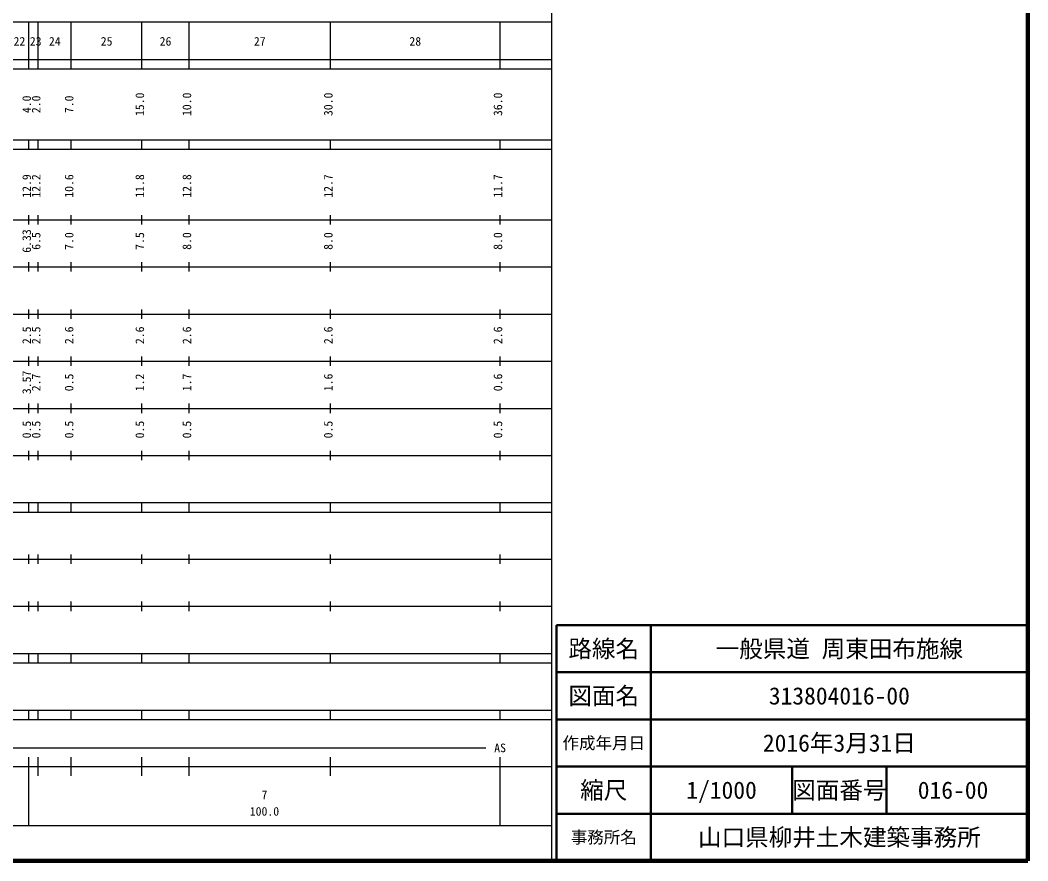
# Model space of a CAD drawing. Units: millimetres on the paper, enlarged 1000 times. Extents: x 40000 to 680000, y 20000 to 380000.
# Drawn here: x 466152 to 680000, y 20000 to 198357 of the extents above; entities that cross this region are included whole.
import ezdxf
from ezdxf.enums import TextEntityAlignment as Align

# ---------------------------------------------------------------- set-up
doc = ezdxf.new("R2010")
doc.units = ezdxf.units.MM
doc.header["$LTSCALE"] = 1000
for name, color, linetype, lineweight in [('M-TTL', 2, 'Continuous', 140), ('M-TTL-BAND', 7, 'Continuous', 25), ('M-TTL-FRAM', 2, 'Continuous', 50), ('M-TTL-LINE', 7, 'Continuous', 50)]:
    doc.layers.add(name, color=color, linetype=linetype, lineweight=lineweight)
doc.layers.add('M-TTL-TXT', color=7, linetype='Continuous')
doc.styles.add('ＭＳ ゴシック', font='')
doc.styles.get('ＭＳ ゴシック').set_extended_font_data('MS Gothic')

msp = doc.modelspace()

# ---------------------------------------------------------------- linework, layer by layer
at = {"layer": 'M-TTL'}
for p, q in [((680000, 20000), (680000, 380000)), ((40000, 20000), (680000, 20000))]:
    msp.add_line(p, q, dxfattribs=at)
at = {"layer": 'M-TTL-BAND'}
for p, q in [((579000, 20000), (579000, 370000)), ((68000, 198000), (579000, 198000)), ((468000, 188000), (468000, 198000)), ((470000, 188000), (470000, 198000)), ((477000, 188000), (477000, 198000)), ((492000, 188000), (492000, 198000)), ((502000, 188000), (502000, 198000)), ((532000, 188000), (532000, 198000)), ((568000, 188000), (568000, 198000)), ((40000, 190000), (579000, 190000)), ((40000, 188000), (579000, 188000)), ((40000, 173000), (579000, 173000)), ((468000, 171000), (468000, 173000)), ((470000, 171000), (470000, 173000)), ((477000, 171000), (477000, 173000)), ((492000, 171000), (492000, 173000)), ((502000, 171000), (502000, 173000)), ((532000, 171000), (532000, 173000)), ((568000, 171000), (568000, 173000)), ((40000, 171000), (579000, 171000)), ((468000, 155000), (468000, 157000)), ((470000, 155000), (470000, 157000)), ((477000, 155000), (477000, 157000)), ((492000, 155000), (492000, 157000)), ((502000, 155000), (502000, 157000)), ((532000, 155000), (532000, 157000)), ((568000, 155000), (568000, 157000)), ((40000, 156000), (579000, 156000)), ((46000, 146000), (579000, 146000)), ((468000, 145000), (468000, 147000)), ((470000, 145000), (470000, 147000)), ((477000, 145000), (477000, 147000)), ((492000, 145000), (492000, 147000)), ((502000, 145000), (502000, 147000)), ((532000, 145000), (532000, 147000)), ((568000, 145000), (568000, 147000)), ((468000, 135000), (468000, 137000)), ((470000, 135000), (470000, 137000)), ((477000, 135000), (477000, 137000)), ((492000, 135000), (492000, 137000)), ((502000, 135000), (502000, 137000)), ((532000, 135000), (532000, 137000)), ((568000, 135000), (568000, 137000)), ((52000, 136000), (579000, 136000)), ((468000, 125000), (468000, 127000)), ((470000, 125000), (470000, 127000)), ((477000, 125000), (477000, 127000)), ((492000, 125000), (492000, 127000)), ((502000, 125000), (502000, 127000)), ((532000, 125000), (532000, 127000)), ((568000, 125000), (568000, 127000)), ((46000, 126000), (579000, 126000)), ((52000, 116000), (579000, 116000)), ((468000, 115000), (468000, 117000)), ((470000, 115000), (470000, 117000)), ((477000, 115000), (477000, 117000)), ((492000, 115000), (492000, 117000)), ((502000, 115000), (502000, 117000)), ((532000, 115000), (532000, 117000)), ((568000, 115000), (568000, 117000)), ((468000, 105000), (468000, 107000)), ((470000, 105000), (470000, 107000)), ((477000, 105000), (477000, 107000)), ((492000, 105000), (492000, 107000)), ((502000, 105000), (502000, 107000)), ((532000, 105000), (532000, 107000)), ((568000, 105000), (568000, 107000)), ((46000, 106000), (579000, 106000)), ((40000, 96000), (579000, 96000)), ((468000, 94000), (468000, 96000)), ((470000, 94000), (470000, 96000)), ((477000, 94000), (477000, 96000)), ((492000, 94000), (492000, 96000)), ((502000, 94000), (502000, 96000)), ((532000, 94000), (532000, 96000)), ((568000, 94000), (568000, 96000)), ((40000, 94000), (579000, 94000)), ((49000, 84000), (579000, 84000)), ((468000, 83000), (468000, 85000)), ((470000, 83000), (470000, 85000)), ((477000, 83000), (477000, 85000)), ((492000, 83000), (492000, 85000)), ((502000, 83000), (502000, 85000)), ((532000, 83000), (532000, 85000)), ((568000, 83000), (568000, 85000)), ((468000, 73000), (468000, 75000)), ((470000, 73000), (470000, 75000)), ((477000, 73000), (477000, 75000)), ((492000, 73000), (492000, 75000)), ((502000, 73000), (502000, 75000)), ((532000, 73000), (532000, 75000)), ((568000, 73000), (568000, 75000)), ((40000, 74000), (579000, 74000)), ((40000, 64000), (579000, 64000)), ((468000, 62000), (468000, 64000)), ((470000, 62000), (470000, 64000)), ((477000, 62000), (477000, 64000)), ((492000, 62000), (492000, 64000)), ((502000, 62000), (502000, 64000)), ((532000, 62000), (532000, 64000)), ((568000, 62000), (568000, 64000)), ((40000, 62000), (579000, 62000)), ((40000, 52000), (579000, 52000)), ((468000, 50000), (468000, 52000)), ((470000, 50000), (470000, 52000)), ((477000, 50000), (477000, 52000)), ((492000, 50000), (492000, 52000)), ((502000, 50000), (502000, 52000)), ((532000, 50000), (532000, 52000)), ((568000, 50000), (568000, 52000)), ((40000, 50000), (579000, 50000)), ((71000, 44000), (565000, 44000)), ((468000, 27500), (468000, 42000)), ((470000, 38000), (470000, 42000)), ((477000, 38000), (477000, 42000)), ((492000, 38000), (492000, 42000)), ((502000, 38000), (502000, 42000)), ((532000, 38000), (532000, 42000)), ((568000, 27500), (568000, 42000)), ((40000, 40000), (579000, 40000)), ((68000, 27500), (579000, 27500))]:
    msp.add_line(p, q, dxfattribs=at)
at = {"layer": 'M-TTL-FRAM'}
for p, q in [((680000, 70000), (580000, 70000)), ((580000, 70000), (580000, 20000))]:
    msp.add_line(p, q, dxfattribs=at)
at = {"layer": 'M-TTL-LINE'}
for p, q in [((600000, 70000), (600000, 20000)), ((680000, 60000), (580000, 60000)), ((680000, 50000), (580000, 50000)), ((680000, 40000), (580000, 40000)), ((630000, 40000), (630000, 30000)), ((650000, 40000), (650000, 30000)), ((680000, 30000), (580000, 30000))]:
    msp.add_line(p, q, dxfattribs=at)

# ---------------------------------------------------------------- texts
at = {"layer": 'M-TTL-BAND', "style": 'ＭＳ ゴシック'}
for s, p in [('22', (466000, 192405)), ('23', (469449, 192405)), ('24', (473500, 192405)), ('25', (484500, 192405)), ('26', (497000, 192405)), ('27', (517000, 192405)), ('28', (550000, 192405)), ('AS', (568000, 42500)), ('7', (518000, 32523)), ('100.0', (518000, 29033))]:
    msp.add_text(s, height=1833, dxfattribs=at).set_placement(p, align=Align.BOTTOM_CENTER)
for s, p in [('4.0', (469000, 180500)), ('2.0', (471000, 180500)), ('7.0', (478000, 180500)), ('15.0', (493000, 180500)), ('10.0', (503000, 180500)), ('30.0', (533000, 180500)), ('36.0', (569000, 180500)), ('12.9', (469000, 163174)), ('12.2', (471000, 163174)), ('10.6', (478000, 163174)), ('11.8', (493000, 163174)), ('12.8', (503000, 163174)), ('12.7', (533000, 163174)), ('11.7', (569000, 163174)), ('6.33', (469000, 151500)), ('6.5', (471000, 151500)), ('7.0', (478000, 151500)), ('7.5', (493000, 151500)), ('8.0', (503000, 151500)), ('8.0', (533000, 151500)), ('8.0', (569000, 151500)), ('2.5', (469000, 131500)), ('2.5', (471000, 131500)), ('2.6', (478000, 131500)), ('2.6', (493000, 131500)), ('2.6', (503000, 131500)), ('2.6', (533000, 131500)), ('2.6', (569000, 131500)), ('3.57', (469000, 121500)), ('2.7', (471000, 121500)), ('0.5', (478000, 121500)), ('1.2', (493000, 121500)), ('1.7', (503000, 121500)), ('1.6', (533000, 121500)), ('0.6', (569000, 121500)), ('0.5', (469000, 111500)), ('0.5', (471000, 111500)), ('0.5', (478000, 111500)), ('0.5', (493000, 111500)), ('0.5', (503000, 111500)), ('0.5', (533000, 111500)), ('0.5', (569000, 111500))]:
    msp.add_text(s, height=1833, rotation=90, dxfattribs=at).set_placement(p, align=Align.BOTTOM_CENTER)
at = {"layer": 'M-TTL-TXT', "style": 'ＭＳ ゴシック'}
for s, height, p in [('路線名', 3666, (590000, 65000)), ('路線名', 3666, (590000, 65000)), ('一般県道 周東田布施線', 3666, (640000, 65000)), ('図面名', 3666, (590000, 55000)), ('図面名', 3666, (590000, 55000)), ('313804016-00', 3666, (640000, 55000)), ('2016年3月31日', 3666, (640000, 45000)), ('作成年月日', 2566, (590000, 45000)), ('作成年月日', 2566, (590000, 45000)), ('縮尺', 3666, (590000, 35000)), ('縮尺', 3666, (590000, 35000)), ('1/1000', 3666, (615000, 35000)), ('図面番号', 3666, (640000, 35000)), ('図面番号', 3666, (640000, 35000)), ('016-00', 3666, (664125, 35000)), ('事務所名', 2566, (590000, 25000)), ('事務所名', 2566, (590000, 25000)), ('山口県柳井土木建築事務所', 3666, (640000, 25000))]:
    msp.add_text(s, height=height, dxfattribs=at).set_placement(p, align=Align.MIDDLE_CENTER)

doc.saveas('drawing.dxf')
